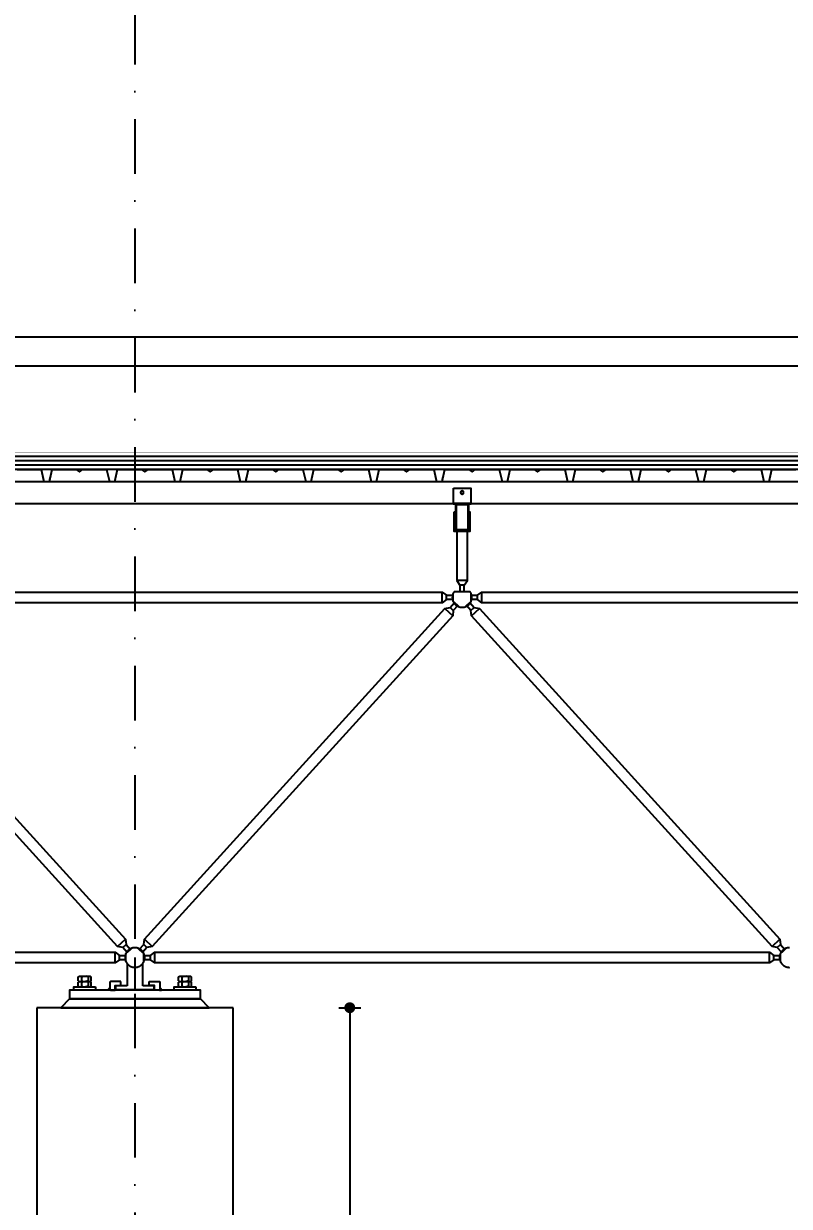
# Model space of a CAD drawing. Header units: centimetres. Extents: x 26569 to 160723, y -3143 to 14565.
# Drawn here: x 106657 to 107008, y -1093 to -551 of the extents above; entities that cross this region are included whole.
import ezdxf

# ---------------------------------------------------------------- set-up
doc = ezdxf.new("R2010")
doc.units = ezdxf.units.CM
doc.header["$LTSCALE"] = 100
doc.linetypes.add('DASHDOT2', pattern=[0.5, 0.25, -0.125, 0, -0.125])
for name, color, linetype in [('A-ANNO-DIMS', 187, 'Continuous'), ('A-ANNO-GRID', 155, 'DASHDOT2'), ('A-ELEV-01', 255, 'Continuous'), ('A-ELEV-02', 253, 'Continuous'), ('A-ELEV-04', 250, 'Continuous'), ('A-WALL-INSL', 249, 'Continuous'), ('A-WALL-SNWPNL', 200, 'Continuous'), ('S-STEL', 3, 'Continuous')]:
    doc.layers.add(name, color=color, linetype=linetype)
doc.styles.add('Fields_100', font='act_simplex.shx', dxfattribs={"width": 0.8, "height": 20})
doc.linetypes.add('BATTING', pattern='A,0.00254,-2.54,[134,ltypeshp.shx,S=2.54,R=0,X=-2.54,Y=0],-5.08,[134,ltypeshp.shx,S=2.54,R=180,X=2.54,Y=0],-2.54', length=10.16254)
doc.dimstyles.new('FIELDS_100', dxfattribs={"dimscale": 0, "dimtxt": 20, "dimasz": 5, "dimexe": 5, "dimexo": 5, "dimgap": 5, "dimtad": 0, "dimdec": 0, "dimzin": 0, "dimdsep": 46, "dimtxsty": 'Fields_100', "dimblk": 'DOT', "dimcen": 0.09, "dimclrt": 50, "dimadec": 0, "dimazin": 0, "dimtfac": 1, "dimtdec": 0, "dimtix": 1, "dimtofl": 0, "dimtmove": 1, "dimatfit": 3, "dimfxl": 5, "dimfxlon": 1, "dimtolj": 1, "dimtzin": 0, "dimarcsym": 0})

# ---------------------------------------------------------------- blocks, each defined once
blk = doc.blocks.new('_Dot')
at = {"color": 0, "linetype": 'ByBlock', "lineweight": -2}
blk.add_line((-0.5, 0), (-1, 0), dxfattribs=at)
at = {"color": 0, "linetype": 'ByBlock', "const_width": 0.5}
blk.add_lwpolyline([(-0.25, 0, 1), (0.25, 0, 1)], format="xyb", close=True, dxfattribs=at)
blk = doc.blocks.new('*D473')
at = {"layer": 'A-ANNO-DIMS', "color": 0, "lineweight": -2, "transparency": 16777216}
for p, q in [((104907.73, -198.45), (104907.73, -188.45)), ((106707.73, -198.45), (106707.73, -188.45)), ((104912.73, -193.45), (105776.06, -193.45)), ((106702.73, -193.45), (105839.4, -193.45))]:
    blk.add_line(p, q, dxfattribs=at)
at = {"layer": 'DEFPOINTS', "color": 0, "transparency": 16777216}
for p in [(106707.73, -193.45), (104907.73, -1038.45), (106707.73, -1038.45)]:
    blk.add_point(p, dxfattribs=at)
at = {"layer": 'A-ANNO-DIMS', "color": 0, "lineweight": -2, "transparency": 16777216, "xscale": 5, "yscale": 5, "zscale": 5, "rotation": 180}
blk.add_blockref('_Dot', (104907.73, -193.45), dxfattribs=at)
at = {"layer": 'A-ANNO-DIMS', "color": 0, "lineweight": -2, "transparency": 16777216, "xscale": 5, "yscale": 5, "zscale": 5}
blk.add_blockref('_Dot', (106707.73, -193.45), dxfattribs=at)
at = {"layer": 'A-ANNO-DIMS', "color": 50, "transparency": 16777216, "insert": (105807.73, -193.45), "char_height": 20, "attachment_point": 5, "style": 'Fields_100'}
blk.add_mtext('\\A1;1800', dxfattribs=at)
blk = doc.blocks.new('*D474')
at = {"layer": 'A-ANNO-DIMS', "color": 0, "lineweight": -2, "transparency": 16777216}
for p, q in [((106707.73, -198.45), (106707.73, -188.45)), ((108507.73, -198.45), (108507.73, -188.45)), ((106712.73, -193.45), (107576.06, -193.45)), ((108502.73, -193.45), (107639.4, -193.45))]:
    blk.add_line(p, q, dxfattribs=at)
at = {"layer": 'DEFPOINTS', "color": 0, "transparency": 16777216}
for p in [(108507.73, -193.45), (106707.73, -1038.45), (108507.73, -1038.45)]:
    blk.add_point(p, dxfattribs=at)
at = {"layer": 'A-ANNO-DIMS', "color": 0, "lineweight": -2, "transparency": 16777216, "xscale": 5, "yscale": 5, "zscale": 5, "rotation": 180}
blk.add_blockref('_Dot', (106707.73, -193.45), dxfattribs=at)
at = {"layer": 'A-ANNO-DIMS', "color": 0, "lineweight": -2, "transparency": 16777216, "xscale": 5, "yscale": 5, "zscale": 5}
blk.add_blockref('_Dot', (108507.73, -193.45), dxfattribs=at)
at = {"layer": 'A-ANNO-DIMS', "color": 50, "transparency": 16777216, "insert": (107607.73, -193.45), "char_height": 20, "attachment_point": 5, "style": 'Fields_100'}
blk.add_mtext('\\A1;1800', dxfattribs=at)
blk = doc.blocks.new('*D528')
at = {"layer": 'A-ANNO-DIMS', "color": 0, "lineweight": -2, "transparency": 16777216}
for p, q in [((106801.23, -1001.54), (106811.23, -1001.54)), ((106806.23, -1006.54), (106806.23, -1275.97)), ((106806.23, -1596.54), (106806.23, -1327.12)), ((106801.23, -1601.54), (106811.23, -1601.54))]:
    blk.add_line(p, q, dxfattribs=at)
at = {"layer": 'DEFPOINTS', "color": 0, "transparency": 16777216}
for p in [(106752.73, -1001.54), (106806.23, -1001.54), (106752.73, -1601.54)]:
    blk.add_point(p, dxfattribs=at)
at = {"layer": 'A-ANNO-DIMS', "color": 0, "lineweight": -2, "transparency": 16777216, "xscale": 5, "yscale": 5, "zscale": 5}
for p, rotation in [((106806.23, -1001.54), 90), ((106806.23, -1601.54), 270)]:
    blk.add_blockref('_Dot', p, dxfattribs=dict(at, rotation=rotation))
at = {"layer": 'A-ANNO-DIMS', "color": 50, "transparency": 16777216, "insert": (106806.23, -1301.54), "char_height": 20, "attachment_point": 5, "rotation": 90, "style": 'Fields_100'}
blk.add_mtext('\\A1;600', dxfattribs=at)
blk = doc.blocks.new('SOMUN')
for p, q in [((-9.8, 7.1), (-8.2, 8)), ((-9.8, 0.9), (-9.8, 7.1)), ((-9.8, 0.9), (-8.2, 0)), ((-8.2, 8), (-5, 8)), ((-8.2, 0), (-5, 0)), ((-5, 7.1), (-6.6, 8)), ((-5, 0.9), (-6.6, 0)), ((-5, 8), (5, 8)), ((-5, 7.1), (-1.7, 8)), ((-5, 7.1), (-5, 0.9)), ((-5, 0.9), (-1.7, 0)), ((-5, 0), (5, 0)), ((5, 7.1), (1.7, 8)), ((5, 0.9), (1.7, 0)), ((5, 8), (8.2, 8)), ((5, 7.1), (6.6, 8)), ((5, 7.1), (5, 0.9)), ((5, 0.9), (6.6, 0)), ((5, 0), (8.2, 0)), ((9.8, 7.1), (8.2, 8)), ((9.8, 0.9), (8.2, 0)), ((9.8, 0.9), (9.8, 7.1))]:
    blk.add_line(p, q)

msp = doc.modelspace()

# ---------------------------------------------------------------- hatches: boundary and pattern name
at = {"layer": 'A-ELEV-02'}
for points in [[(106696.23, -993.24), (106696.53, -993.54), (106695.53, -993.54), (106695.53, -993.51), (106695.53, -993.48), (106695.54, -993.44), (106695.54, -993.41), (106695.54, -993.37), (106695.55, -993.34), (106695.56, -993.31), (106695.57, -993.27), (106695.58, -993.24), (106695.59, -993.21), (106695.6, -993.18), (106695.61, -993.14), (106695.63, -993.11), (106695.64, -993.08), (106695.66, -993.05), (106695.68, -993.02), (106695.69, -992.99), (106695.71, -992.97), (106695.73, -992.94), (106695.76, -992.91), (106695.78, -992.89), (106695.8, -992.86), (106695.82, -992.84), (106695.85, -992.81), (106695.87, -992.79), (106695.9, -992.77), (106695.93, -992.75), (106695.95, -992.73), (106695.98, -992.71), (106696.01, -992.69), (106696.04, -992.67), (106696.07, -992.65), (106696.1, -992.64), (106696.13, -992.63), (106696.17, -992.61), (106696.2, -992.6), (106696.23, -992.59)], [(106719.23, -993.24), (106718.93, -993.54), (106719.93, -993.54), (106719.93, -993.51), (106719.93, -993.48), (106719.92, -993.44), (106719.92, -993.41), (106719.92, -993.37), (106719.91, -993.34), (106719.9, -993.31), (106719.89, -993.27), (106719.88, -993.24), (106719.87, -993.21), (106719.86, -993.18), (106719.85, -993.14), (106719.83, -993.11), (106719.82, -993.08), (106719.8, -993.05), (106719.78, -993.02), (106719.77, -992.99), (106719.75, -992.97), (106719.73, -992.94), (106719.7, -992.91), (106719.68, -992.89), (106719.66, -992.86), (106719.64, -992.84), (106719.61, -992.81), (106719.59, -992.79), (106719.56, -992.77), (106719.53, -992.75), (106719.5, -992.73), (106719.48, -992.71), (106719.45, -992.69), (106719.42, -992.67), (106719.39, -992.65), (106719.36, -992.64), (106719.33, -992.63), (106719.29, -992.61), (106719.26, -992.6), (106719.23, -992.59)]]:
    msp.add_hatch(color=256, dxfattribs=at).paths.add_polyline_path(points, flags=0)

# ---------------------------------------------------------------- linework, layer by layer
for points in [[(106677.73, -997.54), (106737.73, -997.54), (106737.73, -993.54), (106677.73, -993.54)], [(106673.73, -1001.54), (106741.73, -1001.54), (106737.73, -997.54), (106677.73, -997.54)]]:
    msp.add_lwpolyline(points, close=True)
at = {"elevation": 0}
for points in [[(106689.73, -991.94), (106689.73, -993.54), (106679.73, -993.54), (106679.73, -991.94), (106689.73, -991.94)], [(106735.73, -991.94), (106735.73, -993.54), (106725.73, -993.54), (106725.73, -991.94), (106735.73, -991.94)]]:
    msp.add_lwpolyline(points, dxfattribs=at)
at = {"layer": 'A-ANNO-GRID'}
msp.add_lwpolyline([(106707.73, -143.45), (106707.73, -1876.54)], dxfattribs=at)
at = {"layer": 'A-ELEV-01'}
for points in [[(106662.73, -1001.54), (106662.73, -1601.54)], [(106752.73, -1001.54), (106662.73, -1001.54)], [(106752.73, -1601.54), (106752.73, -1001.54)]]:
    msp.add_lwpolyline(points, dxfattribs=at)
at = {"layer": 'A-ELEV-02'}
for points in [[(104855.23, -760.44), (113852.73, -760.44)], [(104855.23, -770.44), (113852.73, -770.44)], [(106861.73, -770.44), (106853.73, -770.44)], [(106854.13, -776.04), (106854.63, -776.04)], [(106854.13, -777.44), (106854.63, -777.44)], [(106860.83, -776.04), (106861.33, -776.04)], [(106860.83, -777.44), (106861.33, -777.44)], [(106855.31, -783.24), (106855.31, -805.84), (106856.73, -807.84), (106856.73, -810.84)], [(106858.73, -810.84), (106858.73, -807.84), (106860.14, -805.84), (106860.14, -783.24)], [(106860.14, -805.84), (106855.31, -805.84)], [(106561.83, -812.54), (106564.83, -812.54), (106566.83, -811.13), (106848.63, -811.13), (106850.63, -812.54), (106853.63, -812.54)], [(106848.63, -815.96), (106848.63, -811.13)], [(106850.63, -814.54), (106850.63, -812.54)], [(106854.13, -810.84), (106854.04, -810.96), (106853.96, -811.09), (106853.88, -811.22), (106853.8, -811.35), (106853.73, -811.48), (106853.66, -811.62), (106853.6, -811.76), (106853.54, -811.91), (106853.48, -812.05), (106853.46, -812.13), (106853.43, -812.2), (106853.41, -812.28), (106853.39, -812.36), (106853.37, -812.43), (106853.35, -812.51), (106853.33, -812.59), (106853.32, -812.67), (106853.3, -812.74), (106853.29, -812.82), (106853.28, -812.9), (106853.27, -812.98), (106853.26, -813.06), (106853.25, -813.14), (106853.24, -813.22), (106853.24, -813.3), (106853.23, -813.38), (106853.23, -813.46), (106853.23, -813.54), (106853.23, -813.62), (106853.23, -813.7), (106853.24, -813.78), (106853.24, -813.86), (106853.25, -813.94), (106853.25, -814.01), (106853.26, -814.09), (106853.27, -814.17), (106853.29, -814.25), (106853.31, -814.4), (106853.35, -814.56), (106853.38, -814.71), (106853.43, -814.86), (106853.47, -815), (106853.52, -815.14), (106853.58, -815.29), (106853.64, -815.42), (106853.71, -815.56), (106853.77, -815.69), (106853.85, -815.82), (106853.93, -815.95), (106854.01, -816.07), (106854.1, -816.2), (106854.19, -816.32), (106854.29, -816.44), (106854.39, -816.56), (106854.5, -816.68), (106854.55, -816.73), (106854.61, -816.79), (106854.67, -816.84), (106854.73, -816.9), (106854.79, -816.95), (106854.85, -817), (106854.91, -817.05), (106854.97, -817.1), (106855.03, -817.15), (106855.1, -817.19), (106855.16, -817.24), (106855.23, -817.29), (106855.3, -817.33), (106855.36, -817.37), (106855.43, -817.41), (106855.5, -817.45), (106855.57, -817.49), (106855.64, -817.53), (106855.71, -817.57), (106855.78, -817.6), (106855.86, -817.64), (106855.93, -817.67), (106856, -817.7), (106856.08, -817.73), (106856.15, -817.76), (106856.22, -817.78), (106856.3, -817.81), (106856.37, -817.83), (106856.52, -817.88), (106856.67, -817.92), (106856.83, -817.95), (106856.98, -817.98), (106857.13, -818), (106857.28, -818.02), (106857.43, -818.03), (106857.58, -818.04), (106857.73, -818.04), (106857.88, -818.04), (106858.03, -818.03), (106858.18, -818.02), (106858.33, -818), (106858.48, -817.98), (106858.63, -817.95), (106858.79, -817.92), (106858.94, -817.88), (106859.09, -817.83), (106859.16, -817.81), (106859.24, -817.78), (106859.31, -817.76), (106859.38, -817.73), (106859.46, -817.7), (106859.53, -817.67), (106859.6, -817.64), (106859.68, -817.6), (106859.75, -817.57), (106859.82, -817.53), (106859.89, -817.49), (106859.96, -817.45), (106860.03, -817.41), (106860.1, -817.37), (106860.16, -817.33), (106860.23, -817.29), (106860.3, -817.24), (106860.36, -817.19), (106860.43, -817.15), (106860.49, -817.1), (106860.55, -817.05), (106860.61, -817), (106860.67, -816.95), (106860.73, -816.9), (106860.79, -816.84), (106860.85, -816.79), (106860.91, -816.73), (106860.96, -816.68), (106861.07, -816.56), (106861.17, -816.44), (106861.27, -816.32), (106861.36, -816.2), (106861.45, -816.07), (106861.53, -815.95), (106861.61, -815.82), (106861.69, -815.69), (106861.75, -815.56), (106861.82, -815.42), (106861.88, -815.29), (106861.94, -815.14), (106861.99, -815), (106862.03, -814.86), (106862.08, -814.71), (106862.11, -814.56), (106862.15, -814.4), (106862.17, -814.25), (106862.19, -814.17), (106862.2, -814.09), (106862.21, -814.01), (106862.21, -813.94), (106862.22, -813.86), (106862.22, -813.78), (106862.23, -813.7), (106862.23, -813.62), (106862.23, -813.54), (106862.23, -813.46), (106862.23, -813.38), (106862.22, -813.3), (106862.22, -813.22), (106862.21, -813.14), (106862.2, -813.06), (106862.19, -812.98), (106862.18, -812.9), (106862.17, -812.82), (106862.16, -812.74), (106862.14, -812.67), (106862.13, -812.59), (106862.11, -812.51), (106862.09, -812.43), (106862.07, -812.36), (106862.05, -812.28), (106862.03, -812.2), (106862, -812.13), (106861.98, -812.05), (106861.92, -811.91), (106861.86, -811.76), (106861.8, -811.62), (106861.73, -811.48), (106861.66, -811.35), (106861.58, -811.22), (106861.5, -811.09), (106861.42, -810.96), (106861.33, -810.84)], [(106853.63, -815.4), (106853.63, -811.69)], [(106854.13, -810.84), (106861.33, -810.84)], [(106858.73, -807.84), (106856.73, -807.84)], [(106861.83, -812.54), (106864.83, -812.54), (106866.83, -811.13), (107148.63, -811.13), (107150.63, -812.54), (107153.63, -812.54)], [(106861.83, -815.4), (106861.83, -811.69)], [(106864.83, -814.54), (106864.83, -812.54)], [(106866.83, -815.96), (106866.83, -811.13)], [(106853.63, -814.54), (106850.63, -814.54), (106848.63, -815.96), (106566.83, -815.96), (106564.83, -814.54), (106561.83, -814.54)], [(106852.21, -818.12), (106853.69, -819.47)], [(106853.6, -815.33), (106856.34, -817.83)], [(106859.12, -817.83), (106861.86, -815.33)], [(106861.77, -819.47), (106863.25, -818.12)], [(107153.63, -814.54), (107150.63, -814.54), (107148.63, -815.96), (106866.83, -815.96), (106864.83, -814.54), (106861.83, -814.54)], [(106849.82, -818.65), (106853.4, -821.9)], [(106862.06, -821.9), (106865.64, -818.65)], [(106699.82, -973.43), (106703.4, -970.19)], [(106702.21, -973.96), (106703.69, -972.62)], [(106711.33, -981.24), (106711.42, -981.12), (106711.5, -981), (106711.58, -980.87), (106711.66, -980.74), (106711.73, -980.6), (106711.8, -980.47), (106711.86, -980.32), (106711.92, -980.18), (106711.98, -980.03), (106712, -979.96), (106712.03, -979.88), (106712.05, -979.81), (106712.07, -979.73), (106712.09, -979.65), (106712.11, -979.58), (106712.13, -979.5), (106712.14, -979.42), (106712.16, -979.34), (106712.17, -979.26), (106712.18, -979.19), (106712.19, -979.11), (106712.2, -979.03), (106712.21, -978.95), (106712.22, -978.87), (106712.22, -978.79), (106712.23, -978.71), (106712.23, -978.63), (106712.23, -978.55), (106712.23, -978.47), (106712.23, -978.39), (106712.22, -978.31), (106712.22, -978.23), (106712.21, -978.15), (106712.21, -978.07), (106712.2, -977.99), (106712.19, -977.92), (106712.17, -977.84), (106712.15, -977.68), (106712.11, -977.53), (106712.08, -977.38), (106712.03, -977.23), (106711.99, -977.09), (106711.94, -976.94), (106711.88, -976.8), (106711.82, -976.67), (106711.75, -976.53), (106711.69, -976.4), (106711.61, -976.27), (106711.53, -976.14), (106711.45, -976.01), (106711.36, -975.89), (106711.27, -975.76), (106711.17, -975.64), (106711.07, -975.53), (106710.96, -975.41), (106710.91, -975.36), (106710.85, -975.3), (106710.79, -975.25), (106710.73, -975.19), (106710.67, -975.14), (106710.61, -975.09), (106710.55, -975.04), (106710.49, -974.99), (106710.43, -974.94), (106710.36, -974.89), (106710.3, -974.85), (106710.23, -974.8), (106710.16, -974.76), (106710.1, -974.72), (106710.03, -974.67), (106709.96, -974.63), (106709.89, -974.6), (106709.82, -974.56), (106709.75, -974.52), (106709.68, -974.49), (106709.6, -974.45), (106709.53, -974.42), (106709.46, -974.39), (106709.38, -974.36), (106709.31, -974.33), (106709.24, -974.3), (106709.16, -974.28), (106709.09, -974.25), (106708.94, -974.21), (106708.79, -974.17), (106708.63, -974.14), (106708.48, -974.11), (106708.33, -974.08), (106708.18, -974.07), (106708.03, -974.05), (106707.88, -974.05), (106707.73, -974.04), (106707.58, -974.05), (106707.43, -974.05), (106707.28, -974.07), (106707.13, -974.08), (106706.98, -974.11), (106706.83, -974.14), (106706.67, -974.17), (106706.52, -974.21), (106706.37, -974.25), (106706.3, -974.28), (106706.22, -974.3), (106706.15, -974.33), (106706.08, -974.36), (106706, -974.39), (106705.93, -974.42), (106705.86, -974.45), (106705.78, -974.49), (106705.71, -974.52), (106705.64, -974.56), (106705.57, -974.6), (106705.5, -974.63), (106705.43, -974.67), (106705.36, -974.72), (106705.3, -974.76), (106705.23, -974.8), (106705.16, -974.85), (106705.1, -974.89), (106705.03, -974.94), (106704.97, -974.99), (106704.91, -975.04), (106704.85, -975.09), (106704.79, -975.14), (106704.73, -975.19), (106704.67, -975.25), (106704.61, -975.3), (106704.55, -975.36), (106704.5, -975.41), (106704.39, -975.53), (106704.29, -975.64), (106704.19, -975.76), (106704.1, -975.89), (106704.01, -976.01), (106703.93, -976.14), (106703.85, -976.27), (106703.77, -976.4), (106703.71, -976.53), (106703.64, -976.67), (106703.58, -976.8), (106703.52, -976.94), (106703.47, -977.09), (106703.43, -977.23), (106703.38, -977.38), (106703.35, -977.53), (106703.31, -977.68), (106703.29, -977.84), (106703.27, -977.92), (106703.26, -977.99), (106703.25, -978.07), (106703.25, -978.15), (106703.24, -978.23), (106703.24, -978.31), (106703.23, -978.39), (106703.23, -978.47), (106703.23, -978.55), (106703.23, -978.63), (106703.23, -978.71), (106703.24, -978.79), (106703.24, -978.87), (106703.25, -978.95), (106703.26, -979.03), (106703.27, -979.11), (106703.28, -979.19), (106703.29, -979.26), (106703.3, -979.34), (106703.32, -979.42), (106703.33, -979.5), (106703.35, -979.58), (106703.37, -979.65), (106703.39, -979.73), (106703.41, -979.81), (106703.43, -979.88), (106703.46, -979.96), (106703.48, -980.03), (106703.54, -980.18), (106703.6, -980.32), (106703.66, -980.47), (106703.73, -980.6), (106703.8, -980.74), (106703.88, -980.87), (106703.96, -981), (106704.04, -981.12), (106704.13, -981.24)], [(106703.6, -976.76), (106706.34, -974.26)], [(106709.12, -974.26), (106711.86, -976.76)], [(106711.77, -972.62), (106713.25, -973.96)], [(106712.06, -970.19), (106715.64, -973.43)], [(106999.82, -973.43), (107003.4, -970.19)], [(107002.21, -973.96), (107003.69, -972.62)], [(107007.73, -974.04), (107007.63, -974.04), (107007.53, -974.05), (107007.43, -974.05), (107007.33, -974.06), (107007.22, -974.07), (107007.12, -974.09), (107007.02, -974.1), (107006.91, -974.12), (107006.81, -974.14), (107006.7, -974.16), (107006.6, -974.19), (107006.49, -974.22), (107006.39, -974.25), (107006.28, -974.28), (107006.18, -974.32), (107006.07, -974.36), (107005.97, -974.4), (107005.87, -974.45), (107005.76, -974.5), (107005.66, -974.55), (107005.56, -974.6), (107005.46, -974.66), (107005.36, -974.72), (107005.27, -974.78), (107005.17, -974.84), (107005.08, -974.91), (107004.98, -974.98), (107004.89, -975.05), (107004.8, -975.12), (107004.72, -975.2), (107004.63, -975.28), (107004.55, -975.36), (107004.47, -975.45), (107004.39, -975.53), (107004.31, -975.62), (107004.24, -975.71), (107004.16, -975.8), (107004.09, -975.89), (107004.03, -975.99), (107003.96, -976.08), (107003.9, -976.18), (107003.84, -976.28), (107003.79, -976.38), (107003.73, -976.48), (107003.68, -976.58), (107003.63, -976.68), (107003.59, -976.78), (107003.55, -976.89), (107003.51, -976.99), (107003.47, -977.1), (107003.44, -977.2), (107003.4, -977.31), (107003.37, -977.41), (107003.35, -977.52), (107003.33, -977.62), (107003.31, -977.72), (107003.29, -977.83), (107003.27, -977.93), (107003.26, -978.04), (107003.25, -978.14), (107003.24, -978.24), (107003.23, -978.34), (107003.23, -978.44), (107003.23, -978.54), (107003.23, -978.64), (107003.23, -978.74), (107003.24, -978.85), (107003.25, -978.95), (107003.26, -979.05), (107003.27, -979.15), (107003.29, -979.26), (107003.31, -979.36), (107003.33, -979.47), (107003.35, -979.57), (107003.37, -979.68), (107003.4, -979.78), (107003.44, -979.89), (107003.47, -979.99), (107003.51, -980.1), (107003.55, -980.2), (107003.59, -980.3), (107003.63, -980.41), (107003.68, -980.51), (107003.73, -980.61), (107003.79, -980.71), (107003.84, -980.81), (107003.9, -980.91), (107003.96, -981.01), (107004.03, -981.1), (107004.09, -981.2), (107004.16, -981.29), (107004.24, -981.38), (107004.31, -981.47), (107004.39, -981.56), (107004.47, -981.64), (107004.55, -981.73), (107004.63, -981.81), (107004.72, -981.89), (107004.8, -981.96), (107004.89, -982.04), (107004.98, -982.11), (107005.08, -982.18), (107005.17, -982.25), (107005.27, -982.31), (107005.36, -982.37), (107005.46, -982.43), (107005.56, -982.49), (107005.66, -982.54), (107005.76, -982.59), (107005.87, -982.64), (107005.97, -982.69), (107006.07, -982.73), (107006.18, -982.77), (107006.28, -982.8), (107006.39, -982.84), (107006.49, -982.87), (107006.6, -982.9), (107006.7, -982.92), (107006.81, -982.95), (107006.91, -982.97), (107007.02, -982.99), (107007.12, -983), (107007.22, -983.02), (107007.33, -983.03), (107007.43, -983.03), (107007.53, -983.04), (107007.63, -983.04), (107007.73, -983.04)], [(107003.6, -976.76), (107006.34, -974.26)], [(106411.83, -977.54), (106414.83, -977.54), (106416.83, -976.13), (106698.63, -976.13), (106700.63, -977.54), (106703.63, -977.54)], [(106703.63, -979.54), (106700.63, -979.54), (106698.63, -980.96), (106416.83, -980.96), (106414.83, -979.54), (106411.83, -979.54)], [(106698.63, -980.96), (106698.63, -976.13)], [(106700.63, -979.54), (106700.63, -977.54)], [(106703.63, -980.4), (106703.63, -976.69)], [(106707.73, -978.54), (106707.73, -993.54)], [(106711.83, -977.54), (106714.83, -977.54), (106716.83, -976.13), (106998.63, -976.13), (107000.63, -977.54), (107003.63, -977.54)], [(106711.83, -980.4), (106711.83, -976.69)], [(107003.63, -979.54), (107000.63, -979.54), (106998.63, -980.96), (106716.83, -980.96), (106714.83, -979.54), (106711.83, -979.54)], [(106714.83, -979.54), (106714.83, -977.54)], [(106716.83, -980.96), (106716.83, -976.13)], [(106998.63, -980.96), (106998.63, -976.13)], [(107000.63, -979.54), (107000.63, -977.54)], [(107003.63, -980.4), (107003.63, -976.69)], [(106704.13, -981.24), (106704.13, -991.54)], [(106711.33, -991.54), (106711.33, -981.24)], [(106704.13, -991.54), (106698.83, -991.54)], [(106698.83, -991.54), (106698.83, -993.14)], [(106716.63, -991.54), (106711.33, -991.54)], [(106716.63, -993.14), (106716.63, -991.54)], [(106696.23, -992.59), (106696.21, -992.6), (106696.19, -992.6), (106696.18, -992.61), (106696.16, -992.61), (106696.14, -992.62), (106696.12, -992.63), (106696.11, -992.64), (106696.09, -992.65), (106696.07, -992.65), (106696.06, -992.66), (106696.04, -992.67), (106696.02, -992.68), (106696, -992.69), (106695.99, -992.7), (106695.97, -992.71), (106695.95, -992.73), (106695.94, -992.74), (106695.92, -992.75), (106695.91, -992.76), (106695.89, -992.77), (106695.88, -992.79), (106695.86, -992.8), (106695.85, -992.81), (106695.83, -992.83), (106695.82, -992.84), (106695.8, -992.86), (106695.79, -992.87), (106695.77, -992.89), (106695.76, -992.9), (106695.75, -992.92), (106695.74, -992.94), (106695.72, -992.95), (106695.71, -992.97), (106695.7, -992.99), (106695.69, -993), (106695.68, -993.02), (106695.67, -993.04), (106695.66, -993.06), (106695.65, -993.07), (106695.64, -993.09), (106695.63, -993.11), (106695.62, -993.13), (106695.61, -993.15), (106695.6, -993.16), (106695.6, -993.18), (106695.59, -993.2), (106695.58, -993.22), (106695.58, -993.24), (106695.57, -993.26), (106695.57, -993.28), (106695.56, -993.3), (106695.56, -993.32), (106695.55, -993.34), (106695.55, -993.35), (106695.54, -993.37), (106695.54, -993.39), (106695.54, -993.41), (106695.54, -993.43), (106695.53, -993.45), (106695.53, -993.47), (106695.53, -993.49), (106695.53, -993.51), (106695.53, -993.53), (106695.53, -993.54)], [(106696.53, -993.54), (106695.53, -993.54)], [(106696.53, -993.54), (106696.23, -993.24)], [(106698.83, -993.14), (106716.63, -993.14)], [(106699.03, -993.54), (106699.03, -993.34)], [(106699.03, -993.34), (106716.43, -993.34)], [(106716.43, -993.54), (106699.03, -993.54)], [(106699.08, -993.34), (106699.08, -993.14)], [(106716.38, -993.34), (106716.38, -993.14)], [(106716.43, -993.54), (106716.43, -993.34)], [(106718.93, -993.54), (106719.23, -993.24)], [(106718.93, -993.54), (106719.93, -993.54)], [(106719.93, -993.54), (106719.93, -993.53), (106719.93, -993.51), (106719.93, -993.49), (106719.93, -993.47), (106719.93, -993.45), (106719.92, -993.43), (106719.92, -993.41), (106719.92, -993.39), (106719.92, -993.37), (106719.91, -993.35), (106719.91, -993.34), (106719.9, -993.32), (106719.9, -993.3), (106719.89, -993.28), (106719.89, -993.26), (106719.88, -993.24), (106719.88, -993.22), (106719.87, -993.2), (106719.86, -993.18), (106719.86, -993.16), (106719.85, -993.15), (106719.84, -993.13), (106719.83, -993.11), (106719.82, -993.09), (106719.81, -993.07), (106719.8, -993.06), (106719.79, -993.04), (106719.78, -993.02), (106719.77, -993), (106719.76, -992.99), (106719.75, -992.97), (106719.74, -992.95), (106719.72, -992.94), (106719.71, -992.92), (106719.7, -992.9), (106719.69, -992.89), (106719.67, -992.87), (106719.66, -992.86), (106719.64, -992.84), (106719.63, -992.83), (106719.61, -992.81), (106719.6, -992.8), (106719.58, -992.79), (106719.57, -992.77), (106719.55, -992.76), (106719.54, -992.75), (106719.52, -992.74), (106719.51, -992.73), (106719.49, -992.71), (106719.47, -992.7), (106719.46, -992.69), (106719.44, -992.68), (106719.42, -992.67), (106719.4, -992.66), (106719.39, -992.65), (106719.37, -992.65), (106719.35, -992.64), (106719.34, -992.63), (106719.32, -992.62), (106719.3, -992.61), (106719.28, -992.61), (106719.27, -992.6), (106719.25, -992.6), (106719.23, -992.59)]]:
    msp.add_lwpolyline(points, dxfattribs=at)
for points in [[(106853.73, -763.44), (106861.73, -763.44), (106861.73, -770.74), (106853.73, -770.74)], [(106858.43, -765.44), (106858.43, -765.43), (106858.43, -765.41), (106858.43, -765.4), (106858.43, -765.38), (106858.43, -765.36), (106858.42, -765.35), (106858.42, -765.33), (106858.42, -765.32), (106858.42, -765.3), (106858.41, -765.28), (106858.41, -765.27), (106858.4, -765.25), (106858.4, -765.23), (106858.39, -765.22), (106858.39, -765.2), (106858.38, -765.19), (106858.37, -765.17), (106858.37, -765.15), (106858.36, -765.14), (106858.35, -765.12), (106858.34, -765.11), (106858.33, -765.09), (106858.33, -765.08), (106858.32, -765.06), (106858.31, -765.05), (106858.3, -765.03), (106858.28, -765.02), (106858.27, -765), (106858.26, -764.99), (106858.25, -764.98), (106858.24, -764.96), (106858.22, -764.95), (106858.21, -764.94), (106858.2, -764.92), (106858.19, -764.91), (106858.17, -764.9), (106858.16, -764.89), (106858.14, -764.88), (106858.13, -764.87), (106858.11, -764.86), (106858.1, -764.85), (106858.08, -764.84), (106858.07, -764.83), (106858.05, -764.82), (106858.04, -764.81), (106858.02, -764.81), (106858, -764.8), (106857.99, -764.79), (106857.97, -764.79), (106857.96, -764.78), (106857.94, -764.78), (106857.92, -764.77), (106857.91, -764.77), (106857.89, -764.76), (106857.87, -764.76), (106857.86, -764.76), (106857.84, -764.75), (106857.82, -764.75), (106857.81, -764.75), (106857.79, -764.75), (106857.78, -764.75), (106857.76, -764.74), (106857.75, -764.74), (106857.73, -764.74), (106857.71, -764.74), (106857.7, -764.74), (106857.68, -764.75), (106857.67, -764.75), (106857.65, -764.75), (106857.63, -764.75), (106857.62, -764.75), (106857.6, -764.76), (106857.59, -764.76), (106857.57, -764.76), (106857.55, -764.77), (106857.54, -764.77), (106857.52, -764.78), (106857.5, -764.78), (106857.49, -764.79), (106857.47, -764.79), (106857.46, -764.8), (106857.44, -764.81), (106857.42, -764.81), (106857.41, -764.82), (106857.39, -764.83), (106857.38, -764.84), (106857.36, -764.85), (106857.35, -764.86), (106857.33, -764.87), (106857.32, -764.88), (106857.3, -764.89), (106857.29, -764.9), (106857.27, -764.91), (106857.26, -764.92), (106857.25, -764.94), (106857.23, -764.95), (106857.22, -764.96), (106857.21, -764.98), (106857.2, -764.99), (106857.19, -765), (106857.18, -765.02), (106857.16, -765.03), (106857.15, -765.05), (106857.14, -765.06), (106857.13, -765.08), (106857.13, -765.09), (106857.12, -765.11), (106857.11, -765.12), (106857.1, -765.14), (106857.09, -765.15), (106857.09, -765.17), (106857.08, -765.19), (106857.07, -765.2), (106857.07, -765.22), (106857.06, -765.23), (106857.06, -765.25), (106857.05, -765.27), (106857.05, -765.28), (106857.04, -765.3), (106857.04, -765.32), (106857.04, -765.33), (106857.04, -765.35), (106857.03, -765.36), (106857.03, -765.38), (106857.03, -765.4), (106857.03, -765.41), (106857.03, -765.43), (106857.03, -765.44), (106857.03, -765.46), (106857.03, -765.47), (106857.03, -765.49), (106857.03, -765.51), (106857.03, -765.52), (106857.04, -765.54), (106857.04, -765.55), (106857.04, -765.57), (106857.04, -765.59), (106857.05, -765.6), (106857.05, -765.62), (106857.06, -765.64), (106857.06, -765.65), (106857.07, -765.67), (106857.07, -765.69), (106857.08, -765.7), (106857.09, -765.72), (106857.09, -765.73), (106857.1, -765.75), (106857.11, -765.77), (106857.12, -765.78), (106857.13, -765.8), (106857.13, -765.81), (106857.14, -765.83), (106857.15, -765.84), (106857.16, -765.86), (106857.18, -765.87), (106857.19, -765.88), (106857.2, -765.9), (106857.21, -765.91), (106857.22, -765.93), (106857.23, -765.94), (106857.25, -765.95), (106857.26, -765.96), (106857.27, -765.98), (106857.29, -765.99), (106857.3, -766), (106857.32, -766.01), (106857.33, -766.02), (106857.35, -766.03), (106857.36, -766.04), (106857.38, -766.05), (106857.39, -766.06), (106857.41, -766.07), (106857.42, -766.07), (106857.44, -766.08), (106857.46, -766.09), (106857.47, -766.09), (106857.49, -766.1), (106857.5, -766.11), (106857.52, -766.11), (106857.54, -766.12), (106857.55, -766.12), (106857.57, -766.13), (106857.59, -766.13), (106857.6, -766.13), (106857.62, -766.13), (106857.63, -766.14), (106857.65, -766.14), (106857.67, -766.14), (106857.68, -766.14), (106857.7, -766.14), (106857.71, -766.14), (106857.73, -766.14), (106857.75, -766.14), (106857.76, -766.14), (106857.78, -766.14), (106857.79, -766.14), (106857.81, -766.14), (106857.82, -766.14), (106857.84, -766.13), (106857.86, -766.13), (106857.87, -766.13), (106857.89, -766.13), (106857.91, -766.12), (106857.92, -766.12), (106857.94, -766.11), (106857.96, -766.11), (106857.97, -766.1), (106857.99, -766.09), (106858, -766.09), (106858.02, -766.08), (106858.04, -766.07), (106858.05, -766.07), (106858.07, -766.06), (106858.08, -766.05), (106858.1, -766.04), (106858.11, -766.03), (106858.13, -766.02), (106858.14, -766.01), (106858.16, -766), (106858.17, -765.99), (106858.19, -765.98), (106858.2, -765.96), (106858.21, -765.95), (106858.22, -765.94), (106858.24, -765.93), (106858.25, -765.91), (106858.26, -765.9), (106858.27, -765.88), (106858.28, -765.87), (106858.3, -765.86), (106858.31, -765.84), (106858.32, -765.83), (106858.33, -765.81), (106858.33, -765.8), (106858.34, -765.78), (106858.35, -765.77), (106858.36, -765.75), (106858.37, -765.73), (106858.37, -765.72), (106858.38, -765.7), (106858.39, -765.69), (106858.39, -765.67), (106858.4, -765.65), (106858.4, -765.64), (106858.41, -765.62), (106858.41, -765.6), (106858.42, -765.59), (106858.42, -765.57), (106858.42, -765.55), (106858.42, -765.54), (106858.43, -765.52), (106858.43, -765.51), (106858.43, -765.49), (106858.43, -765.47), (106858.43, -765.46)], [(106854.13, -774.24), (106854.63, -774.24), (106854.63, -782.74), (106860.83, -782.74), (106860.83, -774.24), (106861.33, -774.24), (106861.33, -783.24), (106854.13, -783.24)], [(106704.23, -976.18), (106702.21, -973.96), (106699.82, -973.43), (106562.06, -821.9), (106561.77, -819.47), (106559.75, -817.25), (106561.23, -815.9), (106563.25, -818.12), (106565.64, -818.65), (106703.4, -970.19), (106703.69, -972.62), (106705.71, -974.84)], [(106709.75, -974.84), (106711.77, -972.62), (106712.06, -970.19), (106849.82, -818.65), (106852.21, -818.12), (106854.23, -815.9), (106855.71, -817.25), (106853.69, -819.47), (106853.4, -821.9), (106715.64, -973.43), (106713.25, -973.96), (106711.23, -976.18)], [(107004.23, -976.18), (107002.21, -973.96), (106999.82, -973.43), (106862.06, -821.9), (106861.77, -819.47), (106859.75, -817.25), (106861.23, -815.9), (106863.25, -818.12), (106865.64, -818.65), (107003.4, -970.19), (107003.69, -972.62), (107005.71, -974.84)], [(106712.23, -978.54), (106712.23, -978.44), (106712.23, -978.34), (106712.22, -978.24), (106712.21, -978.14), (106712.2, -978.04), (106712.19, -977.93), (106712.17, -977.83), (106712.15, -977.72), (106712.13, -977.62), (106712.11, -977.52), (106712.08, -977.41), (106712.06, -977.31), (106712.02, -977.2), (106711.99, -977.1), (106711.95, -976.99), (106711.91, -976.89), (106711.87, -976.78), (106711.83, -976.68), (106711.78, -976.58), (106711.73, -976.48), (106711.67, -976.38), (106711.62, -976.28), (106711.56, -976.18), (106711.5, -976.08), (106711.43, -975.99), (106711.37, -975.89), (106711.3, -975.8), (106711.22, -975.71), (106711.15, -975.62), (106711.07, -975.53), (106710.99, -975.45), (106710.91, -975.36), (106710.83, -975.28), (106710.74, -975.2), (106710.66, -975.12), (106710.57, -975.05), (106710.48, -974.98), (106710.38, -974.91), (106710.29, -974.84), (106710.19, -974.78), (106710.1, -974.72), (106710, -974.66), (106709.9, -974.6), (106709.8, -974.55), (106709.7, -974.5), (106709.59, -974.45), (106709.49, -974.4), (106709.39, -974.36), (106709.28, -974.32), (106709.18, -974.28), (106709.07, -974.25), (106708.97, -974.22), (106708.86, -974.19), (106708.76, -974.16), (106708.65, -974.14), (106708.55, -974.12), (106708.44, -974.1), (106708.34, -974.09), (106708.24, -974.07), (106708.13, -974.06), (106708.03, -974.05), (106707.93, -974.05), (106707.83, -974.04), (106707.73, -974.04), (106707.63, -974.04), (106707.53, -974.05), (106707.43, -974.05), (106707.33, -974.06), (106707.22, -974.07), (106707.12, -974.09), (106707.02, -974.1), (106706.91, -974.12), (106706.81, -974.14), (106706.7, -974.16), (106706.6, -974.19), (106706.49, -974.22), (106706.39, -974.25), (106706.28, -974.28), (106706.18, -974.32), (106706.07, -974.36), (106705.97, -974.4), (106705.87, -974.45), (106705.76, -974.5), (106705.66, -974.55), (106705.56, -974.6), (106705.46, -974.66), (106705.36, -974.72), (106705.27, -974.78), (106705.17, -974.84), (106705.08, -974.91), (106704.98, -974.98), (106704.89, -975.05), (106704.8, -975.12), (106704.72, -975.2), (106704.63, -975.28), (106704.55, -975.36), (106704.47, -975.45), (106704.39, -975.53), (106704.31, -975.62), (106704.24, -975.71), (106704.16, -975.8), (106704.09, -975.89), (106704.03, -975.99), (106703.96, -976.08), (106703.9, -976.18), (106703.84, -976.28), (106703.79, -976.38), (106703.73, -976.48), (106703.68, -976.58), (106703.63, -976.68), (106703.59, -976.78), (106703.55, -976.89), (106703.51, -976.99), (106703.47, -977.1), (106703.44, -977.2), (106703.4, -977.31), (106703.37, -977.41), (106703.35, -977.52), (106703.33, -977.62), (106703.31, -977.72), (106703.29, -977.83), (106703.27, -977.93), (106703.26, -978.04), (106703.25, -978.14), (106703.24, -978.24), (106703.23, -978.34), (106703.23, -978.44), (106703.23, -978.54), (106703.23, -978.64), (106703.23, -978.74), (106703.24, -978.85), (106703.25, -978.95), (106703.26, -979.05), (106703.27, -979.15), (106703.29, -979.26), (106703.31, -979.36), (106703.33, -979.47), (106703.35, -979.57), (106703.37, -979.68), (106703.4, -979.78), (106703.44, -979.89), (106703.47, -979.99), (106703.51, -980.1), (106703.55, -980.2), (106703.59, -980.3), (106703.63, -980.41), (106703.68, -980.51), (106703.73, -980.61), (106703.79, -980.71), (106703.84, -980.81), (106703.9, -980.91), (106703.96, -981.01), (106704.03, -981.1), (106704.09, -981.2), (106704.16, -981.29), (106704.24, -981.38), (106704.31, -981.47), (106704.39, -981.56), (106704.47, -981.64), (106704.55, -981.73), (106704.63, -981.81), (106704.72, -981.89), (106704.8, -981.96), (106704.89, -982.04), (106704.98, -982.11), (106705.08, -982.18), (106705.17, -982.25), (106705.27, -982.31), (106705.36, -982.37), (106705.46, -982.43), (106705.56, -982.49), (106705.66, -982.54), (106705.76, -982.59), (106705.87, -982.64), (106705.97, -982.69), (106706.07, -982.73), (106706.18, -982.77), (106706.28, -982.8), (106706.39, -982.84), (106706.49, -982.87), (106706.6, -982.9), (106706.7, -982.92), (106706.81, -982.95), (106706.91, -982.97), (106707.02, -982.99), (106707.12, -983), (106707.22, -983.02), (106707.33, -983.03), (106707.43, -983.03), (106707.53, -983.04), (106707.63, -983.04), (106707.73, -983.04), (106707.83, -983.04), (106707.93, -983.04), (106708.03, -983.03), (106708.13, -983.03), (106708.24, -983.02), (106708.34, -983), (106708.44, -982.99), (106708.55, -982.97), (106708.65, -982.95), (106708.76, -982.92), (106708.86, -982.9), (106708.97, -982.87), (106709.07, -982.84), (106709.18, -982.8), (106709.28, -982.77), (106709.39, -982.73), (106709.49, -982.69), (106709.59, -982.64), (106709.7, -982.59), (106709.8, -982.54), (106709.9, -982.49), (106710, -982.43), (106710.1, -982.37), (106710.19, -982.31), (106710.29, -982.25), (106710.38, -982.18), (106710.48, -982.11), (106710.57, -982.04), (106710.66, -981.96), (106710.74, -981.89), (106710.83, -981.81), (106710.91, -981.73), (106710.99, -981.64), (106711.07, -981.56), (106711.15, -981.47), (106711.22, -981.38), (106711.3, -981.29), (106711.37, -981.2), (106711.43, -981.1), (106711.5, -981.01), (106711.56, -980.91), (106711.62, -980.81), (106711.67, -980.71), (106711.73, -980.61), (106711.78, -980.51), (106711.83, -980.41), (106711.87, -980.3), (106711.91, -980.2), (106711.95, -980.1), (106711.99, -979.99), (106712.02, -979.89), (106712.06, -979.78), (106712.08, -979.68), (106712.11, -979.57), (106712.13, -979.47), (106712.15, -979.36), (106712.17, -979.26), (106712.19, -979.15), (106712.2, -979.05), (106712.21, -978.95), (106712.22, -978.85), (106712.23, -978.74), (106712.23, -978.64)], [(106701.23, -989.54), (106696.53, -989.54), (106696.23, -989.84), (106696.23, -993.24), (106696.53, -993.54), (106698.73, -993.54), (106698.73, -991.34), (106701.23, -991.34)], [(106714.23, -989.54), (106718.93, -989.54), (106719.23, -989.84), (106719.23, -993.24), (106718.93, -993.54), (106716.73, -993.54), (106716.73, -991.34), (106714.23, -991.34)]]:
    msp.add_lwpolyline(points, close=True, dxfattribs=at)
at = {"layer": 'A-ELEV-04'}
for p, q in [((122968.28, -694.3), (103052.48, -694.3)), ((104871.32, -707.43), (122929.69, -707.43))]:
    msp.add_line(p, q, dxfattribs=at)
at = {"layer": 'A-WALL-INSL', "ltscale": 0.002, "const_width": 0.2}
msp.add_lwpolyline([(122937.73, -746.94), (104865.23, -746.94)], dxfattribs=at)
at = {"layer": 'A-WALL-INSL', "linetype": 'BATTING', "ltscale": 0.002}
for points in [[(122937.73, -748.94), (104865.23, -748.94)], [(122937.73, -752.94), (104865.23, -752.94)]]:
    msp.add_lwpolyline(points, dxfattribs=at)
at = {"layer": 'A-WALL-INSL', "ltscale": 0.002}
for points in [[(122937.73, -750.94), (104865.23, -750.94)], [(122937.73, -754.94), (104865.23, -754.94)]]:
    msp.add_lwpolyline(points, dxfattribs=at)
at = {"layer": 'A-WALL-SNWPNL', "ltscale": 100}
for points in [[(106653.77, -754.94), (106664.77, -754.94), (106666.02, -760.44), (106668.52, -760.44), (106668.96, -758.49)], [(106665.57, -758.49), (106666.02, -760.44), (106668.52, -760.44), (106669.77, -754.94), (106680.77, -754.94), (106682.27, -755.94), (106683.77, -754.94), (106694.77, -754.94), (106696.02, -760.44), (106698.52, -760.44), (106699.77, -754.94), (106710.77, -754.94), (106712.27, -755.94), (106713.77, -754.94), (106724.77, -754.94), (106726.02, -760.44), (106728.52, -760.44), (106729.77, -754.94), (106740.77, -754.94), (106742.27, -755.94), (106743.77, -754.94), (106754.77, -754.94), (106756.02, -760.44), (106758.52, -760.44), (106758.96, -758.49)], [(106755.57, -758.49), (106756.02, -760.44), (106758.52, -760.44), (106759.77, -754.94), (106770.77, -754.94), (106772.27, -755.94), (106773.77, -754.94), (106784.77, -754.94), (106786.02, -760.44), (106788.52, -760.44), (106789.77, -754.94), (106800.77, -754.94), (106802.27, -755.94), (106803.77, -754.94), (106814.77, -754.94), (106816.02, -760.44), (106818.52, -760.44), (106819.77, -754.94), (106830.77, -754.94), (106832.27, -755.94), (106833.77, -754.94), (106844.77, -754.94), (106846.02, -760.44), (106848.52, -760.44), (106848.96, -758.49)], [(106845.57, -758.49), (106846.02, -760.44), (106848.52, -760.44), (106849.77, -754.94), (106860.77, -754.94), (106862.27, -755.94), (106863.77, -754.94), (106874.77, -754.94), (106876.02, -760.44), (106878.52, -760.44), (106879.77, -754.94), (106890.77, -754.94), (106892.27, -755.94), (106893.77, -754.94), (106904.77, -754.94), (106906.02, -760.44), (106908.52, -760.44), (106909.77, -754.94), (106920.77, -754.94), (106922.27, -755.94), (106923.77, -754.94), (106934.77, -754.94), (106936.02, -760.44), (106938.52, -760.44), (106938.96, -758.49)], [(106935.57, -758.49), (106936.02, -760.44), (106938.52, -760.44), (106939.77, -754.94), (106950.77, -754.94), (106952.27, -755.94), (106953.77, -754.94), (106964.77, -754.94), (106966.02, -760.44), (106968.52, -760.44), (106969.77, -754.94), (106980.77, -754.94), (106982.27, -755.94), (106983.77, -754.94), (106994.77, -754.94), (106996.02, -760.44), (106998.52, -760.44), (106999.77, -754.94), (107010.77, -754.94)]]:
    msp.add_lwpolyline(points, dxfattribs=at)
at = {"layer": 'S-STEL'}
msp.add_lwpolyline([(106860.73, -782.74), (106860.73, -770.74), (106854.73, -770.74), (106854.73, -782.74)], dxfattribs=at)
msp.add_lwpolyline([(106860.43, -771.04), (106855.03, -771.04), (106855.03, -782.44), (106860.43, -782.44)], close=True, dxfattribs=at)

# ---------------------------------------------------------------- block references
at = {"xscale": 0.3, "yscale": 0.3, "zscale": 0.3}
for p in [(106684.73, -989.54), (106684.73, -991.94), (106730.73, -989.54), (106730.73, -991.94)]:
    msp.add_blockref('SOMUN', p, dxfattribs=at)

# ---------------------------------------------------------------- dimensions: what is measured, and where the dimension line sits
at = {"layer": 'A-ANNO-DIMS'}
for base, p1, p2, picture, middle in [((106707.73, -193.45), (104907.73, -1038.45), (106707.73, -1038.45), '*D473', (105807.73, -193.45)), ((108507.73, -193.45), (106707.73, -1038.45), (108507.73, -1038.45), '*D474', (107607.73, -193.45))]:
    dim = msp.add_linear_dim(base=base, p1=p1, p2=p2, dimstyle='FIELDS_100', override={"dimscale": 1}, dxfattribs=at)
    dim.commit()
    dim.dimension.update_dxf_attribs({"geometry": picture, "text_midpoint": middle})
dim = msp.add_linear_dim(base=(106806.23, -1001.54), p1=(106752.73, -1601.54), p2=(106752.73, -1001.54), angle=90, dimstyle='FIELDS_100', override={"dimscale": 1}, dxfattribs=at)
dim.commit()
dim.dimension.update_dxf_attribs({"geometry": '*D528', "text_midpoint": (106806.23, -1301.54)})

doc.saveas('drawing.dxf')
